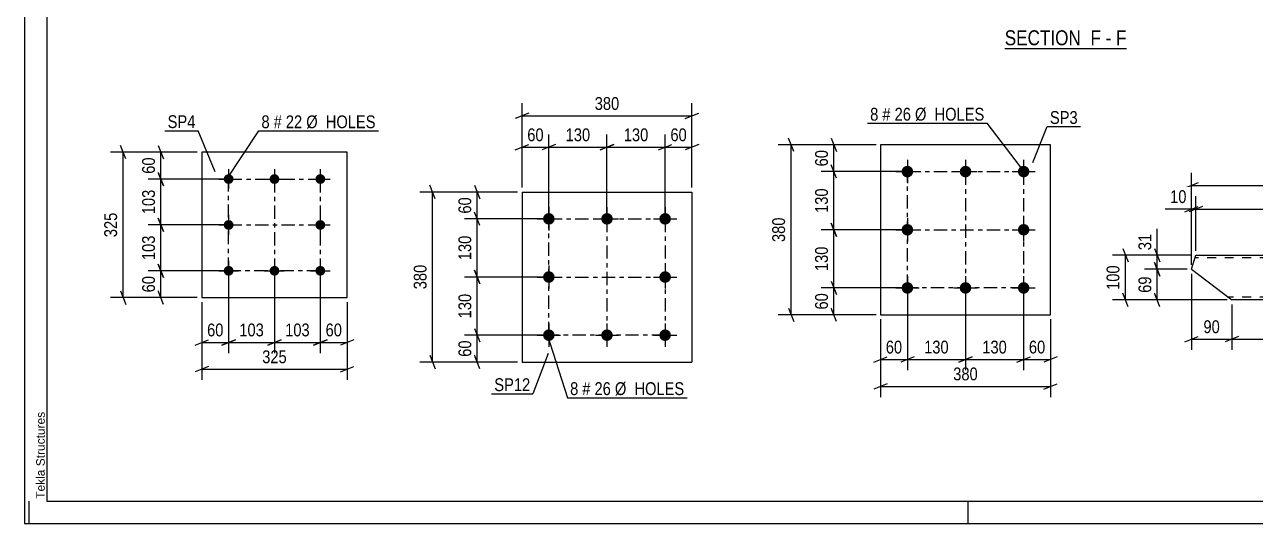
# Model space of a CAD drawing. Header units: millimetres. Extents: x 0 to 841, y 0 to 594.
# Drawn here: x 0 to 275.2, y 0 to 111.5 of the extents above; entities that cross this region are included whole.
import ezdxf

# ---------------------------------------------------------------- set-up
doc = ezdxf.new("R2010")
doc.units = ezdxf.units.MM
doc.linetypes.add('DXK_LINE_DOT2', pattern=[3.9198, 1.9599, -1.9599])
doc.linetypes.add('DXK_LINE_DOT3', pattern=[5.9187, 2.979, -0.9799, 0.9799, -0.9799])
doc.styles.add('Arial', font='arial.ttf', dxfattribs={"height": 0.2})
doc.styles.add('Arial Narrow', font='ARIALN.TTF', dxfattribs={"height": 0.2})

# ---------------------------------------------------------------- blocks, each defined once
blk = doc.blocks.new('Unknown-232924716-1133 - 28920')
at = {"color": 5, "linetype": 'Continuous'}
for p, q in [((0, 594), (0, 0)), ((5, 589), (5, 5)), ((1, 0), (1, 5)), ((5, 5), (836, 5)), ((211, 0), (211, 5)), ((0, 0), (841, 0))]:
    blk.add_line(p, q, dxfattribs=at)
at = {"color": 174, "linetype": 'Continuous', "style": 'Arial'}
blk.add_text('Tekla Structures', height=1.9102, rotation=90, dxfattribs=at).set_placement((4.5, 5.5))
blk = doc.blocks.new('Unknown-232924716-17 - 4046')
at = {"color": 6, "linetype": 'Continuous'}
blk.add_line((219.16, 106.11), (246.37, 106.11), dxfattribs=at)
at = {"color": 0, "linetype": 'Continuous'}
blk.add_wipeout([(237.27, 106.86), (237.27, 110.36), (219.16, 110.36), (219.16, 106.86)], dxfattribs=at)
at = {"color": 7, "linetype": 'Continuous', "style": 'Arial Narrow'}
blk.add_text('SECTION ', height=3.34, dxfattribs=at).set_placement((219.16, 106.86))
at = {"color": 0, "linetype": 'Continuous'}
blk.add_wipeout([(240.66, 106.86), (240.66, 110.36), (238.32, 110.36), (238.32, 106.86)], dxfattribs=at)
blk.add_wipeout([(242.98, 106.86), (242.98, 110.36), (241.71, 110.36), (241.71, 106.86)], dxfattribs=at)
at = {"color": 7, "linetype": 'Continuous', "style": 'Arial Narrow'}
blk.add_text('F', height=3.34, dxfattribs=at).set_placement((238.32, 106.86))
at = {"color": 0, "linetype": 'Continuous'}
blk.add_wipeout([(246.37, 106.86), (246.37, 110.36), (244.03, 110.36), (244.03, 106.86)], dxfattribs=at)
at = {"color": 7, "linetype": 'Continuous', "style": 'Arial Narrow'}
for s, p in [('F', (244.03, 106.86)), ('-', (241.71, 106.86))]:
    blk.add_text(s, height=3.34, dxfattribs=at).set_placement(p)
blk = doc.blocks.new('Bolt-232924716-19066 - 19064')
at = {"linetype": 'Continuous'}
for points in [[(117.22, 69.36, -1), (117.22, 66.76, -1)], [(130.22, 69.36, -1), (130.22, 66.76, -1)], [(143.22, 69.36, -1), (143.22, 66.76, -1)], [(117.22, 56.36, -1), (117.22, 53.76, -1)], [(143.22, 56.36, -1), (143.22, 53.76, -1)], [(117.22, 43.36, -1), (117.22, 40.76, -1)], [(130.22, 43.36, -1), (130.22, 40.76, -1)], [(143.22, 43.36, -1), (143.22, 40.76, -1)]]:
    blk.add_hatch(color=1, dxfattribs=at).paths.add_polyline_path(points)
at = {"color": 1, "linetype": 'Continuous'}
for p, q in [((117.22, 70.66), (117.22, 65.46)), ((130.22, 70.66), (130.22, 65.46)), ((143.22, 70.66), (143.22, 65.46)), ((114.62, 68.06), (119.82, 68.06)), ((127.62, 68.06), (132.82, 68.06)), ((140.62, 68.06), (145.82, 68.06)), ((114.62, 55.06), (119.82, 55.06)), ((117.22, 57.66), (117.22, 52.46)), ((140.62, 55.06), (145.82, 55.06)), ((143.22, 57.66), (143.22, 52.46)), ((117.22, 44.66), (117.22, 39.46)), ((130.22, 44.66), (130.22, 39.46)), ((143.22, 44.66), (143.22, 39.46)), ((114.62, 42.06), (119.82, 42.06)), ((127.62, 42.06), (132.82, 42.06)), ((140.62, 42.06), (145.82, 42.06))]:
    blk.add_line(p, q, dxfattribs=at)
blk = doc.blocks.new('Part-232924716-19065 - 19064')
at = {"color": 2, "linetype": 'Continuous'}
for p, q in [((111.22, 74.06), (111.22, 36.06)), ((111.22, 74.06), (149.22, 74.06)), ((149.22, 74.06), (149.22, 36.06)), ((111.22, 36.06), (149.22, 36.06))]:
    blk.add_line(p, q, dxfattribs=at)
blk = doc.blocks.new('Part-232924716-19953 - 19952')
at = {"color": 2, "linetype": 'Continuous'}
for p, q in [((260.92, 56.78), (261.91, 59.93)), ((261.91, 59.93), (289.92, 59.93)), ((290.02, 59.93), (310.02, 59.93)), ((316.9, 54.69), (310.02, 59.93)), ((260.92, 56.78), (269.92, 49.93)), ((316.9, 54.69), (315.41, 49.93)), ((289.92, 49.93), (269.92, 49.93)), ((315.41, 49.93), (290.02, 49.93))]:
    blk.add_line(p, q, dxfattribs=at)
at = {"color": 7, "linetype": 'DXK_LINE_DOT2'}
for p, q in [((289.92, 59.33), (261.72, 59.33)), ((310.81, 59.33), (290.02, 59.33)), ((289.92, 50.53), (269.13, 50.53)), ((315.6, 50.53), (290.02, 50.53))]:
    blk.add_line(p, q, dxfattribs=at)
blk = doc.blocks.new('Part-232924716-18995 - 18994')
at = {"color": 2, "linetype": 'Continuous'}
for p, q in [((39.62, 82.95), (39.62, 50.45)), ((72.12, 82.95), (39.62, 82.95)), ((72.12, 50.45), (72.12, 82.95)), ((39.62, 50.45), (72.12, 50.45))]:
    blk.add_line(p, q, dxfattribs=at)
blk = doc.blocks.new('Bolt-232924716-18996 - 18994')
at = {"linetype": 'Continuous'}
for points in [[(45.62, 78.05, -1), (45.62, 75.85, -1)], [(55.87, 78.05, -1), (55.87, 75.85, -1)], [(66.12, 78.05, -1), (66.12, 75.85, -1)], [(45.62, 67.8, -1), (45.62, 65.6, -1)], [(66.12, 67.8, -1), (66.12, 65.6, -1)], [(45.62, 57.55, -1), (45.62, 55.35, -1)], [(55.87, 57.55, -1), (55.87, 55.35, -1)], [(66.12, 57.55, -1), (66.12, 55.35, -1)]]:
    blk.add_hatch(color=1, dxfattribs=at).paths.add_polyline_path(points)
at = {"color": 1, "linetype": 'Continuous'}
for p, q in [((45.62, 79.15), (45.62, 74.75)), ((55.87, 79.15), (55.87, 74.75)), ((66.12, 79.15), (66.12, 74.75)), ((43.42, 76.95), (47.82, 76.95)), ((53.67, 76.95), (58.07, 76.95)), ((63.92, 76.95), (68.32, 76.95)), ((45.62, 68.9), (45.62, 64.5)), ((66.12, 68.9), (66.12, 64.5)), ((43.42, 66.7), (47.82, 66.7)), ((63.92, 66.7), (68.32, 66.7)), ((45.62, 58.65), (45.62, 54.25)), ((55.87, 58.65), (55.87, 54.25)), ((66.12, 58.65), (66.12, 54.25)), ((43.42, 56.45), (47.82, 56.45)), ((53.67, 56.45), (58.07, 56.45)), ((63.92, 56.45), (68.32, 56.45))]:
    blk.add_line(p, q, dxfattribs=at)
blk = doc.blocks.new('Part-232924716-19003 - 19002')
at = {"color": 2, "linetype": 'Continuous'}
for p, q in [((191.39, 84.62), (191.39, 46.62)), ((229.39, 84.62), (191.39, 84.62)), ((229.39, 46.62), (229.39, 84.62)), ((191.39, 46.62), (229.39, 46.62))]:
    blk.add_line(p, q, dxfattribs=at)
blk = doc.blocks.new('Bolt-232924716-19004 - 19002')
at = {"linetype": 'Continuous'}
for points in [[(197.39, 79.92, -1), (197.39, 77.32, -1)], [(210.39, 79.92, -1), (210.39, 77.32, -1)], [(223.39, 79.92, -1), (223.39, 77.32, -1)], [(197.39, 66.92, -1), (197.39, 64.32, -1)], [(223.39, 66.92, -1), (223.39, 64.32, -1)], [(197.39, 53.92, -1), (197.39, 51.32, -1)], [(210.39, 53.92, -1), (210.39, 51.32, -1)], [(223.39, 53.92, -1), (223.39, 51.32, -1)]]:
    blk.add_hatch(color=1, dxfattribs=at).paths.add_polyline_path(points)
at = {"color": 1, "linetype": 'Continuous'}
for p, q in [((197.39, 81.22), (197.39, 76.02)), ((210.39, 81.22), (210.39, 76.02)), ((223.39, 81.22), (223.39, 76.02)), ((194.79, 78.62), (199.99, 78.62)), ((207.79, 78.62), (212.99, 78.62)), ((220.79, 78.62), (225.99, 78.62)), ((197.39, 68.22), (197.39, 63.02)), ((223.39, 68.22), (223.39, 63.02)), ((194.79, 65.62), (199.99, 65.62)), ((220.79, 65.62), (225.99, 65.62)), ((197.39, 55.22), (197.39, 50.02)), ((210.39, 55.22), (210.39, 50.02)), ((223.39, 55.22), (223.39, 50.02)), ((194.79, 52.62), (199.99, 52.62)), ((207.79, 52.62), (212.99, 52.62)), ((220.79, 52.62), (225.99, 52.62))]:
    blk.add_line(p, q, dxfattribs=at)
blk = doc.blocks.new('Rectangle-232924716-20319 - 19064')
at = {"color": 1, "linetype": 'DXK_LINE_DOT3'}
blk.add_lwpolyline([(117.22, 68.06), (143.22, 68.06), (143.22, 42.06), (117.22, 42.06), (117.22, 68.06)], close=True, dxfattribs=at)
blk = doc.blocks.new('Rectangle-232924716-20309 - 18994')
at = {"color": 1, "linetype": 'DXK_LINE_DOT3'}
blk.add_lwpolyline([(45.62, 76.95), (66.12, 76.95), (66.12, 56.45), (45.62, 56.45), (45.62, 76.95)], close=True, dxfattribs=at)
blk = doc.blocks.new('Rectangle-232924716-20329 - 19002')
at = {"color": 1, "linetype": 'DXK_LINE_DOT3'}
blk.add_lwpolyline([(197.39, 78.62), (223.39, 78.62), (223.39, 52.62), (197.39, 52.62), (197.39, 78.62)], close=True, dxfattribs=at)
blk = doc.blocks.new('Line-232924716-20353 - 19064')
at = {"color": 1, "linetype": 'DXK_LINE_DOT3'}
blk.add_line((130.22, 68.06), (130.22, 42.06), dxfattribs=at)
blk = doc.blocks.new('Line-232924716-20339 - 18994')
at = {"color": 1, "linetype": 'DXK_LINE_DOT3'}
blk.add_line((55.87, 76.95), (55.87, 56.45), dxfattribs=at)
blk = doc.blocks.new('Line-232924716-20367 - 19002')
at = {"color": 1, "linetype": 'DXK_LINE_DOT3'}
blk.add_line((210.39, 78.62), (210.39, 52.62), dxfattribs=at)
blk = doc.blocks.new('Line-232924716-20360 - 19064')
at = {"color": 1, "linetype": 'DXK_LINE_DOT3'}
blk.add_line((117.22, 55.06), (143.22, 55.06), dxfattribs=at)
blk = doc.blocks.new('Line-232924716-20346 - 18994')
at = {"color": 1, "linetype": 'DXK_LINE_DOT3'}
blk.add_line((45.62, 66.7), (66.12, 66.7), dxfattribs=at)
blk = doc.blocks.new('Line-232924716-20374 - 19002')
at = {"color": 1, "linetype": 'DXK_LINE_DOT3'}
blk.add_line((197.39, 65.62), (223.39, 65.62), dxfattribs=at)
blk = doc.blocks.new('StraightDimension-232924716-19329 - 19064')
at = {"color": 7, "linetype": 'Continuous'}
for p, q in [((111.22, 75.06), (111.22, 86.91)), ((117.22, 69.06), (117.22, 86.91)), ((109.72, 83.46), (112.72, 84.66)), ((111.22, 84.06), (117.22, 84.06)), ((118.72, 84.66), (115.72, 83.46))]:
    blk.add_line(p, q, dxfattribs=at)
at = {"color": 0}
blk.add_wipeout([(116.65, 84.81), (116.65, 89.01), (111.8, 89.01), (111.8, 84.81)], dxfattribs=at)
at = {"color": 3, "style": 'Arial Narrow'}
blk.add_text('60', height=2.863, dxfattribs=at).set_placement((112.4, 85.41))
blk = doc.blocks.new('StraightDimension-232924716-19306 - 19064')
at = {"color": 7, "linetype": 'Continuous'}
for p, q in [((100.61, 75.56), (101.81, 72.56)), ((110.22, 74.06), (98.36, 74.06)), ((101.21, 68.06), (101.21, 74.06)), ((101.81, 66.56), (100.61, 69.56)), ((116.22, 68.06), (98.36, 68.06))]:
    blk.add_line(p, q, dxfattribs=at)
at = {"color": 0}
blk.add_wipeout([(100.46, 73.49), (96.26, 73.49), (96.26, 68.63), (100.46, 68.63)], dxfattribs=at)
at = {"color": 3, "style": 'Arial Narrow'}
blk.add_text('60', height=2.863, rotation=90.0002, dxfattribs=at).set_placement((99.86, 69.23))
blk = doc.blocks.new('StraightDimension-232924716-19309 - 19064')
at = {"color": 7, "linetype": 'Continuous'}
for p, q in [((116.22, 42.06), (98.36, 42.06)), ((100.61, 43.56), (101.81, 40.56)), ((101.21, 36.06), (101.21, 42.06)), ((110.22, 36.06), (98.36, 36.06)), ((101.81, 34.56), (100.61, 37.56))]:
    blk.add_line(p, q, dxfattribs=at)
at = {"color": 0}
blk.add_wipeout([(100.46, 41.49), (96.26, 41.49), (96.26, 36.63), (100.46, 36.63)], dxfattribs=at)
at = {"color": 3, "style": 'Arial Narrow'}
blk.add_text('60', height=2.863, rotation=90.0002, dxfattribs=at).set_placement((99.86, 37.23))
blk = doc.blocks.new('StraightDimension-232924716-19322 - 19064')
at = {"color": 7, "linetype": 'Continuous'}
for p, q in [((91.82, 72.56), (90.62, 75.56)), ((110.22, 74.06), (88.37, 74.06)), ((91.22, 36.06), (91.22, 74.06)), ((110.22, 36.06), (88.37, 36.06)), ((90.62, 37.56), (91.82, 34.56))]:
    blk.add_line(p, q, dxfattribs=at)
at = {"color": 0}
blk.add_wipeout([(90.47, 58.4), (86.27, 58.4), (86.27, 51.72), (90.47, 51.72)], dxfattribs=at)
at = {"color": 3, "style": 'Arial Narrow'}
blk.add_text('380', height=2.863, rotation=90.0002, dxfattribs=at).set_placement((89.87, 52.32))
blk = doc.blocks.new('StraightDimension-232924716-19326 - 19064')
at = {"color": 7, "linetype": 'Continuous'}
for p, q in [((143.22, 69.06), (143.22, 86.91)), ((149.22, 75.06), (149.22, 86.91)), ((141.72, 83.46), (144.72, 84.66)), ((143.22, 84.06), (149.22, 84.06)), ((150.72, 84.66), (147.72, 83.46))]:
    blk.add_line(p, q, dxfattribs=at)
at = {"color": 0}
blk.add_wipeout([(148.65, 84.81), (148.65, 89.01), (143.8, 89.01), (143.8, 84.81)], dxfattribs=at)
at = {"color": 3, "style": 'Arial Narrow'}
blk.add_text('60', height=2.863, dxfattribs=at).set_placement((144.4, 85.41))
blk = doc.blocks.new('StraightDimension-232924716-19342 - 19064')
at = {"color": 7, "linetype": 'Continuous'}
for p, q in [((111.22, 75.06), (111.22, 93.91)), ((149.22, 75.06), (149.22, 93.91)), ((112.72, 91.66), (109.72, 90.46)), ((111.22, 91.06), (149.22, 91.06)), ((147.72, 90.46), (150.72, 91.66))]:
    blk.add_line(p, q, dxfattribs=at)
at = {"color": 0}
blk.add_wipeout([(133.57, 91.81), (133.57, 96.01), (126.88, 96.01), (126.88, 91.81)], dxfattribs=at)
at = {"color": 3, "style": 'Arial Narrow'}
blk.add_text('380', height=2.863, dxfattribs=at).set_placement((127.48, 92.41))
blk = doc.blocks.new('StraightDimension-232924716-22088 - 19064')
at = {"color": 7, "linetype": 'Continuous'}
for p, q in [((116.22, 55.06), (98.36, 55.06)), ((101.81, 53.56), (100.61, 56.56)), ((101.21, 42.06), (101.21, 55.06)), ((116.22, 42.06), (98.36, 42.06)), ((100.61, 43.56), (101.81, 40.56))]:
    blk.add_line(p, q, dxfattribs=at)
at = {"color": 0}
blk.add_wipeout([(100.46, 51.9), (96.26, 51.9), (96.26, 45.22), (100.46, 45.22)], dxfattribs=at)
at = {"color": 3, "style": 'Arial Narrow'}
blk.add_text('130', height=2.863, rotation=90.0002, dxfattribs=at).set_placement((99.86, 45.82))
blk = doc.blocks.new('StraightDimension-232924716-22090 - 19064')
at = {"color": 7, "linetype": 'Continuous'}
for p, q in [((101.81, 66.56), (100.61, 69.56)), ((116.22, 68.06), (98.36, 68.06)), ((101.21, 55.06), (101.21, 68.06)), ((116.22, 55.06), (98.36, 55.06)), ((100.61, 56.56), (101.81, 53.56))]:
    blk.add_line(p, q, dxfattribs=at)
at = {"color": 0}
blk.add_wipeout([(100.46, 64.9), (96.26, 64.9), (96.26, 58.22), (100.46, 58.22)], dxfattribs=at)
at = {"color": 3, "style": 'Arial Narrow'}
blk.add_text('130', height=2.863, rotation=90.0002, dxfattribs=at).set_placement((99.86, 58.82))
blk = doc.blocks.new('StraightDimension-232924716-22110 - 19064')
at = {"color": 7, "linetype": 'Continuous'}
for p, q in [((117.22, 69.06), (117.22, 86.91)), ((130.22, 69.06), (130.22, 86.91)), ((118.72, 84.66), (115.72, 83.46)), ((117.22, 84.06), (130.22, 84.06)), ((128.72, 83.46), (131.72, 84.66))]:
    blk.add_line(p, q, dxfattribs=at)
at = {"color": 0}
blk.add_wipeout([(127.07, 84.81), (127.07, 89.01), (120.38, 89.01), (120.38, 84.81)], dxfattribs=at)
at = {"color": 3, "style": 'Arial Narrow'}
blk.add_text('130', height=2.863, dxfattribs=at).set_placement((120.98, 85.41))
blk = doc.blocks.new('StraightDimension-232924716-22112 - 19064')
at = {"color": 7, "linetype": 'Continuous'}
for p, q in [((130.22, 69.06), (130.22, 86.91)), ((143.22, 69.06), (143.22, 86.91)), ((131.72, 84.66), (128.72, 83.46)), ((130.22, 84.06), (143.22, 84.06)), ((141.72, 83.46), (144.72, 84.66))]:
    blk.add_line(p, q, dxfattribs=at)
at = {"color": 0}
blk.add_wipeout([(140.07, 84.81), (140.07, 89.01), (133.38, 89.01), (133.38, 84.81)], dxfattribs=at)
at = {"color": 3, "style": 'Arial Narrow'}
blk.add_text('130', height=2.863, dxfattribs=at).set_placement((133.98, 85.41))
blk = doc.blocks.new('StraightDimension-232924716-19959 - 19952')
at = {"color": 7, "linetype": 'Continuous'}
for p, q in [((260.92, 57.78), (260.92, 78.36)), ((316.9, 55.69), (316.9, 78.36)), ((262.42, 76.11), (259.42, 74.91)), ((260.92, 75.51), (316.9, 75.51)), ((315.4, 74.91), (318.4, 76.11))]:
    blk.add_line(p, q, dxfattribs=at)
at = {"color": 0}
blk.add_wipeout([(293.17, 76.26), (293.17, 80.46), (284.65, 80.46), (284.65, 76.26)], dxfattribs=at)
at = {"color": 3, "style": 'Arial Narrow'}
blk.add_text('3162', height=2.863, dxfattribs=at).set_placement((285.25, 76.86))
blk = doc.blocks.new('StraightDimension-232924716-19971 - 19952')
at = {"color": 7, "linetype": 'Continuous'}
for p, q in [((261.91, 60.93), (261.91, 73.1)), ((310.02, 60.93), (310.02, 73.1)), ((263.41, 70.85), (260.41, 69.65)), ((261.91, 70.25), (310.02, 70.25)), ((308.52, 69.65), (311.52, 70.85))]:
    blk.add_line(p, q, dxfattribs=at)
at = {"color": 0}
blk.add_wipeout([(290.22, 71), (290.22, 75.2), (281.71, 75.2), (281.71, 71)], dxfattribs=at)
at = {"color": 3, "style": 'Arial Narrow'}
blk.add_text('3083', height=2.863, dxfattribs=at).set_placement((282.31, 71.6))
blk = doc.blocks.new('StraightDimension-232924716-19972 - 19952')
at = {"color": 7, "linetype": 'Continuous'}
for p, q in [((260.92, 57.78), (260.92, 73.1)), ((261.91, 60.93), (261.91, 73.1)), ((259.42, 69.65), (262.42, 70.85)), ((263.41, 70.85), (260.41, 69.65)), ((260.92, 70.25), (261.91, 70.25))]:
    blk.add_line(p, q, dxfattribs=at)
at = {"color": 0}
blk.add_wipeout([(260.4, 71), (260.4, 75.2), (255.54, 75.2), (255.54, 71)], dxfattribs=at)
at = {"color": 7, "linetype": 'Continuous'}
blk.add_line((260.92, 70.25), (255.02, 70.25), dxfattribs=at)
blk.add_line((260.92, 70.25), (255.02, 70.25), dxfattribs=at)
at = {"color": 3, "style": 'Arial Narrow'}
blk.add_text('10', height=2.863, dxfattribs=at).set_placement((256.14, 71.6))
blk = doc.blocks.new('StraightDimension-232924716-20031 - 19952')
at = {"color": 7, "linetype": 'Continuous'}
for p, q in [((269.92, 48.93), (269.92, 38.77)), ((315.41, 48.93), (315.41, 38.77)), ((271.42, 41.77), (268.42, 40.57)), ((313.91, 40.57), (316.91, 41.77)), ((269.92, 41.17), (315.41, 41.17))]:
    blk.add_line(p, q, dxfattribs=at)
at = {"color": 0}
blk.add_wipeout([(296.92, 41.92), (296.92, 46.12), (288.41, 46.12), (288.41, 41.92)], dxfattribs=at)
at = {"color": 3, "style": 'Arial Narrow'}
blk.add_text('3057', height=2.863, dxfattribs=at).set_placement((289.01, 42.52))
blk = doc.blocks.new('StraightDimension-232924716-20032 - 19952')
at = {"color": 7, "linetype": 'Continuous'}
for p, q in [((260.92, 55.78), (260.92, 38.77)), ((269.92, 48.93), (269.92, 38.77)), ((259.42, 40.57), (262.42, 41.77)), ((271.42, 41.77), (268.42, 40.57)), ((260.92, 41.17), (269.92, 41.17))]:
    blk.add_line(p, q, dxfattribs=at)
at = {"color": 0}
blk.add_wipeout([(267.85, 41.92), (267.85, 46.12), (262.99, 46.12), (262.99, 41.92)], dxfattribs=at)
at = {"color": 3, "style": 'Arial Narrow'}
blk.add_text('90', height=2.863, dxfattribs=at).set_placement((263.59, 42.52))
blk = doc.blocks.new('StraightDimension-232924716-20104 - 19952')
at = {"color": 7, "linetype": 'Continuous'}
for p, q in [((252.67, 61.43), (253.87, 58.43)), ((260.91, 59.93), (250.42, 59.93)), ((253.87, 55.28), (252.67, 58.28)), ((253.27, 56.78), (253.27, 59.93)), ((259.92, 56.78), (250.42, 56.78))]:
    blk.add_line(p, q, dxfattribs=at)
at = {"color": 0}
blk.add_wipeout([(252.52, 65.31), (248.32, 65.31), (248.32, 60.45), (252.52, 60.45)], dxfattribs=at)
at = {"color": 7, "linetype": 'Continuous'}
blk.add_line((253.27, 59.93), (253.27, 65.83), dxfattribs=at)
blk.add_line((253.27, 59.93), (253.27, 65.83), dxfattribs=at)
at = {"color": 3, "style": 'Arial Narrow'}
blk.add_text('31', height=2.863, rotation=90.0002, dxfattribs=at).set_placement((251.92, 61.05))
blk = doc.blocks.new('StraightDimension-232924716-20105 - 19952')
at = {"color": 7, "linetype": 'Continuous'}
for p, q in [((252.67, 58.28), (253.87, 55.28)), ((259.92, 56.78), (250.42, 56.78)), ((253.27, 49.93), (253.27, 56.78)), ((268.92, 49.93), (250.42, 49.93)), ((253.87, 48.43), (252.67, 51.43))]:
    blk.add_line(p, q, dxfattribs=at)
at = {"color": 0}
blk.add_wipeout([(252.52, 55.78), (248.32, 55.78), (248.32, 50.93), (252.52, 50.93)], dxfattribs=at)
at = {"color": 3, "style": 'Arial Narrow'}
blk.add_text('69', height=2.863, rotation=90.0002, dxfattribs=at).set_placement((251.92, 51.53))
blk = doc.blocks.new('StraightDimension-232924716-20202 - 19952')
at = {"color": 7, "linetype": 'Continuous'}
for p, q in [((245.54, 61.43), (246.74, 58.43)), ((260.91, 59.93), (243.29, 59.93)), ((246.14, 49.93), (246.14, 59.93)), ((268.92, 49.93), (243.29, 49.93)), ((246.74, 48.43), (245.54, 51.43))]:
    blk.add_line(p, q, dxfattribs=at)
at = {"color": 0}
blk.add_wipeout([(245.39, 58.27), (241.19, 58.27), (241.19, 51.58), (245.39, 51.58)], dxfattribs=at)
at = {"color": 3, "style": 'Arial Narrow'}
blk.add_text('100', height=2.863, rotation=90.0002, dxfattribs=at).set_placement((244.79, 52.18))
blk = doc.blocks.new('StraightDimension-232924716-22009 - 18994')
at = {"color": 7, "linetype": 'Continuous'}
for p, q in [((55.87, 55.45), (55.87, 38.05)), ((66.12, 55.45), (66.12, 38.05)), ((54.37, 39.85), (57.37, 41.05)), ((55.87, 40.45), (66.12, 40.45)), ((67.62, 41.05), (64.62, 39.85))]:
    blk.add_line(p, q, dxfattribs=at)
at = {"color": 0}
blk.add_wipeout([(64.34, 41.2), (64.34, 45.4), (57.66, 45.4), (57.66, 41.2)], dxfattribs=at)
at = {"color": 3, "style": 'Arial Narrow'}
blk.add_text('103', height=2.863, dxfattribs=at).set_placement((58.26, 41.8))
blk = doc.blocks.new('StraightDimension-232924716-19178 - 18994')
at = {"color": 7, "linetype": 'Continuous'}
for p, q in [((38.62, 82.95), (27.64, 82.95)), ((29.89, 84.45), (31.09, 81.45)), ((30.49, 76.95), (30.49, 82.95)), ((31.09, 75.45), (29.89, 78.45)), ((44.62, 76.95), (27.64, 76.95))]:
    blk.add_line(p, q, dxfattribs=at)
at = {"color": 0}
blk.add_wipeout([(29.74, 82.38), (25.54, 82.38), (25.54, 77.53), (29.74, 77.53)], dxfattribs=at)
at = {"color": 3, "style": 'Arial Narrow'}
blk.add_text('60', height=2.863, rotation=90.0002, dxfattribs=at).set_placement((29.14, 78.13))
blk = doc.blocks.new('StraightDimension-232924716-19181 - 18994')
at = {"color": 7, "linetype": 'Continuous'}
for p, q in [((29.89, 57.95), (31.09, 54.95)), ((44.62, 56.45), (27.64, 56.45)), ((30.49, 50.45), (30.49, 56.45)), ((38.62, 50.45), (27.64, 50.45)), ((31.09, 48.95), (29.89, 51.95))]:
    blk.add_line(p, q, dxfattribs=at)
at = {"color": 0}
blk.add_wipeout([(29.74, 55.88), (25.54, 55.88), (25.54, 51.02), (29.74, 51.02)], dxfattribs=at)
at = {"color": 3, "style": 'Arial Narrow'}
blk.add_text('60', height=2.863, rotation=90.0002, dxfattribs=at).set_placement((29.14, 51.63))
blk = doc.blocks.new('StraightDimension-232924716-21987 - 18994')
at = {"color": 7, "linetype": 'Continuous'}
for p, q in [((29.89, 78.45), (31.09, 75.45)), ((44.62, 76.95), (27.64, 76.95)), ((30.49, 66.7), (30.49, 76.95)), ((44.62, 66.7), (27.64, 66.7)), ((31.09, 65.2), (29.89, 68.2))]:
    blk.add_line(p, q, dxfattribs=at)
at = {"color": 0}
blk.add_wipeout([(29.74, 75.17), (25.54, 75.17), (25.54, 68.49), (29.74, 68.49)], dxfattribs=at)
at = {"color": 3, "style": 'Arial Narrow'}
blk.add_text('103', height=2.863, rotation=90.0002, dxfattribs=at).set_placement((29.14, 69.09))
blk = doc.blocks.new('StraightDimension-232924716-19201 - 18994')
at = {"color": 7, "linetype": 'Continuous'}
for p, q in [((45.62, 55.45), (45.62, 38.05)), ((39.62, 49.45), (39.62, 38.05)), ((38.12, 39.85), (41.12, 41.05)), ((39.62, 40.45), (45.62, 40.45)), ((47.12, 41.05), (44.12, 39.85))]:
    blk.add_line(p, q, dxfattribs=at)
at = {"color": 0}
blk.add_wipeout([(45.05, 41.2), (45.05, 45.4), (40.2, 45.4), (40.2, 41.2)], dxfattribs=at)
at = {"color": 3, "style": 'Arial Narrow'}
blk.add_text('60', height=2.863, dxfattribs=at).set_placement((40.8, 41.8))
blk = doc.blocks.new('StraightDimension-232924716-19194 - 18994')
at = {"color": 7, "linetype": 'Continuous'}
for p, q in [((38.62, 82.95), (19.17, 82.95)), ((22.62, 81.45), (21.42, 84.45)), ((22.02, 50.45), (22.02, 82.95)), ((38.62, 50.45), (19.17, 50.45)), ((21.42, 51.95), (22.62, 48.95))]:
    blk.add_line(p, q, dxfattribs=at)
at = {"color": 0}
blk.add_wipeout([(21.27, 70.05), (17.07, 70.05), (17.07, 63.36), (21.27, 63.36)], dxfattribs=at)
at = {"color": 3, "style": 'Arial Narrow'}
blk.add_text('325', height=2.863, rotation=90.0002, dxfattribs=at).set_placement((20.67, 63.96))
blk = doc.blocks.new('StraightDimension-232924716-19198 - 18994')
at = {"color": 7, "linetype": 'Continuous'}
for p, q in [((66.12, 55.45), (66.12, 38.05)), ((72.12, 49.45), (72.12, 38.05)), ((64.62, 39.85), (67.62, 41.05)), ((66.12, 40.45), (72.12, 40.45)), ((73.62, 41.05), (70.62, 39.85))]:
    blk.add_line(p, q, dxfattribs=at)
at = {"color": 0}
blk.add_wipeout([(71.55, 41.2), (71.55, 45.4), (66.7, 45.4), (66.7, 41.2)], dxfattribs=at)
at = {"color": 3, "style": 'Arial Narrow'}
blk.add_text('60', height=2.863, dxfattribs=at).set_placement((67.3, 41.8))
blk = doc.blocks.new('StraightDimension-232924716-19214 - 18994')
at = {"color": 7, "linetype": 'Continuous'}
for p, q in [((39.62, 49.45), (39.62, 32.05)), ((72.12, 49.45), (72.12, 32.05)), ((41.12, 35.05), (38.12, 33.85)), ((39.62, 34.45), (72.12, 34.45)), ((70.62, 33.85), (73.62, 35.05))]:
    blk.add_line(p, q, dxfattribs=at)
at = {"color": 0}
blk.add_wipeout([(59.22, 35.2), (59.22, 39.4), (52.53, 39.4), (52.53, 35.2)], dxfattribs=at)
at = {"color": 3, "style": 'Arial Narrow'}
blk.add_text('325', height=2.863, dxfattribs=at).set_placement((53.13, 35.8))
blk = doc.blocks.new('StraightDimension-232924716-21985 - 18994')
at = {"color": 7, "linetype": 'Continuous'}
for p, q in [((44.62, 66.7), (27.64, 66.7)), ((29.89, 68.2), (31.09, 65.2)), ((30.49, 56.45), (30.49, 66.7)), ((31.09, 54.95), (29.89, 57.95)), ((44.62, 56.45), (27.64, 56.45))]:
    blk.add_line(p, q, dxfattribs=at)
at = {"color": 0}
blk.add_wipeout([(29.74, 64.92), (25.54, 64.92), (25.54, 58.24), (29.74, 58.24)], dxfattribs=at)
at = {"color": 3, "style": 'Arial Narrow'}
blk.add_text('103', height=2.863, rotation=90.0002, dxfattribs=at).set_placement((29.14, 58.84))
blk = doc.blocks.new('StraightDimension-232924716-22007 - 18994')
at = {"color": 7, "linetype": 'Continuous'}
for p, q in [((45.62, 55.45), (45.62, 38.05)), ((55.87, 55.45), (55.87, 38.05)), ((44.12, 39.85), (47.12, 41.05)), ((45.62, 40.45), (55.87, 40.45)), ((57.37, 41.05), (54.37, 39.85))]:
    blk.add_line(p, q, dxfattribs=at)
at = {"color": 0}
blk.add_wipeout([(54.09, 41.2), (54.09, 45.4), (47.41, 45.4), (47.41, 41.2)], dxfattribs=at)
at = {"color": 3, "style": 'Arial Narrow'}
blk.add_text('103', height=2.863, dxfattribs=at).set_placement((48.01, 41.8))
blk = doc.blocks.new('StraightDimension-232924716-22200 - 19002')
at = {"color": 7, "linetype": 'Continuous'}
for p, q in [((210.39, 51.62), (210.39, 34.22)), ((223.39, 51.62), (223.39, 34.22)), ((211.89, 37.22), (208.89, 36.02)), ((210.39, 36.62), (223.39, 36.62)), ((221.89, 36.02), (224.89, 37.22))]:
    blk.add_line(p, q, dxfattribs=at)
at = {"color": 0}
blk.add_wipeout([(220.23, 37.37), (220.23, 41.57), (213.54, 41.57), (213.54, 37.37)], dxfattribs=at)
at = {"color": 3, "style": 'Arial Narrow'}
blk.add_text('130', height=2.863, dxfattribs=at).set_placement((214.14, 37.97))
blk = doc.blocks.new('StraightDimension-232924716-19218 - 19002')
at = {"color": 7, "linetype": 'Continuous'}
for p, q in [((180.37, 86.12), (181.57, 83.12)), ((190.39, 84.62), (178.12, 84.62)), ((180.97, 78.62), (180.97, 84.62)), ((181.57, 77.12), (180.37, 80.12)), ((196.39, 78.62), (178.12, 78.62))]:
    blk.add_line(p, q, dxfattribs=at)
at = {"color": 0}
blk.add_wipeout([(180.22, 84.05), (176.02, 84.05), (176.02, 79.19), (180.22, 79.19)], dxfattribs=at)
at = {"color": 3, "style": 'Arial Narrow'}
blk.add_text('60', height=2.863, rotation=90.0002, dxfattribs=at).set_placement((179.62, 79.79))
blk = doc.blocks.new('StraightDimension-232924716-19221 - 19002')
at = {"color": 7, "linetype": 'Continuous'}
for p, q in [((196.39, 52.62), (178.12, 52.62)), ((180.37, 54.12), (181.57, 51.12)), ((180.97, 46.62), (180.97, 52.62)), ((181.57, 45.12), (180.37, 48.12)), ((190.39, 46.62), (178.12, 46.62))]:
    blk.add_line(p, q, dxfattribs=at)
at = {"color": 0}
blk.add_wipeout([(180.22, 52.05), (176.02, 52.05), (176.02, 47.19), (180.22, 47.19)], dxfattribs=at)
at = {"color": 3, "style": 'Arial Narrow'}
blk.add_text('60', height=2.863, rotation=90.0002, dxfattribs=at).set_placement((179.62, 47.79))
blk = doc.blocks.new('StraightDimension-232924716-19234 - 19002')
at = {"color": 7, "linetype": 'Continuous'}
for p, q in [((171.98, 83.12), (170.78, 86.12)), ((190.39, 84.62), (168.53, 84.62)), ((171.38, 46.62), (171.38, 84.62)), ((170.78, 48.12), (171.98, 45.12)), ((190.39, 46.62), (168.53, 46.62))]:
    blk.add_line(p, q, dxfattribs=at)
at = {"color": 0}
blk.add_wipeout([(170.63, 68.96), (166.43, 68.96), (166.43, 62.28), (170.63, 62.28)], dxfattribs=at)
at = {"color": 3, "style": 'Arial Narrow'}
blk.add_text('380', height=2.863, rotation=90.0002, dxfattribs=at).set_placement((170.03, 62.88))
blk = doc.blocks.new('StraightDimension-232924716-19238 - 19002')
at = {"color": 7, "linetype": 'Continuous'}
for p, q in [((223.39, 51.62), (223.39, 34.22)), ((229.39, 45.62), (229.39, 34.22)), ((221.89, 36.02), (224.89, 37.22)), ((223.39, 36.62), (229.39, 36.62)), ((230.89, 37.22), (227.89, 36.02))]:
    blk.add_line(p, q, dxfattribs=at)
at = {"color": 0}
blk.add_wipeout([(228.81, 37.37), (228.81, 41.57), (223.96, 41.57), (223.96, 37.37)], dxfattribs=at)
at = {"color": 3, "style": 'Arial Narrow'}
blk.add_text('60', height=2.863, dxfattribs=at).set_placement((224.56, 37.97))
blk = doc.blocks.new('StraightDimension-232924716-19241 - 19002')
at = {"color": 7, "linetype": 'Continuous'}
for p, q in [((197.39, 51.62), (197.39, 34.22)), ((191.39, 45.62), (191.39, 34.22)), ((189.89, 36.02), (192.89, 37.22)), ((191.39, 36.62), (197.39, 36.62)), ((198.89, 37.22), (195.89, 36.02))]:
    blk.add_line(p, q, dxfattribs=at)
at = {"color": 0}
blk.add_wipeout([(196.81, 37.37), (196.81, 41.57), (191.96, 41.57), (191.96, 37.37)], dxfattribs=at)
at = {"color": 3, "style": 'Arial Narrow'}
blk.add_text('60', height=2.863, dxfattribs=at).set_placement((192.56, 37.97))
blk = doc.blocks.new('StraightDimension-232924716-19254 - 19002')
at = {"color": 7, "linetype": 'Continuous'}
for p, q in [((191.39, 45.62), (191.39, 28.22)), ((229.39, 45.62), (229.39, 28.22)), ((192.89, 31.22), (189.89, 30.02)), ((191.39, 30.62), (229.39, 30.62)), ((227.89, 30.02), (230.89, 31.22))]:
    blk.add_line(p, q, dxfattribs=at)
at = {"color": 0}
blk.add_wipeout([(213.73, 31.37), (213.73, 35.57), (207.04, 35.57), (207.04, 31.37)], dxfattribs=at)
at = {"color": 3, "style": 'Arial Narrow'}
blk.add_text('380', height=2.863, dxfattribs=at).set_placement((207.64, 31.97))
blk = doc.blocks.new('StraightDimension-232924716-22176 - 19002')
at = {"color": 7, "linetype": 'Continuous'}
for p, q in [((181.57, 64.12), (180.37, 67.12)), ((196.39, 65.62), (178.12, 65.62)), ((180.97, 52.62), (180.97, 65.62)), ((196.39, 52.62), (178.12, 52.62)), ((180.37, 54.12), (181.57, 51.12))]:
    blk.add_line(p, q, dxfattribs=at)
at = {"color": 0}
blk.add_wipeout([(180.22, 62.46), (176.02, 62.46), (176.02, 55.78), (180.22, 55.78)], dxfattribs=at)
at = {"color": 3, "style": 'Arial Narrow'}
blk.add_text('130', height=2.863, rotation=90.0002, dxfattribs=at).set_placement((179.62, 56.38))
blk = doc.blocks.new('StraightDimension-232924716-22178 - 19002')
at = {"color": 7, "linetype": 'Continuous'}
for p, q in [((181.57, 77.12), (180.37, 80.12)), ((196.39, 78.62), (178.12, 78.62)), ((180.97, 65.62), (180.97, 78.62)), ((180.37, 67.12), (181.57, 64.12)), ((196.39, 65.62), (178.12, 65.62))]:
    blk.add_line(p, q, dxfattribs=at)
at = {"color": 0}
blk.add_wipeout([(180.22, 75.46), (176.02, 75.46), (176.02, 68.78), (180.22, 68.78)], dxfattribs=at)
at = {"color": 3, "style": 'Arial Narrow'}
blk.add_text('130', height=2.863, rotation=90.0002, dxfattribs=at).set_placement((179.62, 69.38))
blk = doc.blocks.new('StraightDimension-232924716-22198 - 19002')
at = {"color": 7, "linetype": 'Continuous'}
for p, q in [((197.39, 51.62), (197.39, 34.22)), ((210.39, 51.62), (210.39, 34.22)), ((198.89, 37.22), (195.89, 36.02)), ((197.39, 36.62), (210.39, 36.62)), ((208.89, 36.02), (211.89, 37.22))]:
    blk.add_line(p, q, dxfattribs=at)
at = {"color": 0}
blk.add_wipeout([(207.23, 37.37), (207.23, 41.57), (200.54, 41.57), (200.54, 37.37)], dxfattribs=at)
at = {"color": 3, "style": 'Arial Narrow'}
blk.add_text('130', height=2.863, dxfattribs=at).set_placement((201.14, 37.97))
blk = doc.blocks.new('Mark-232924716-19388 - 19064')
at = {"color": 0}
blk.add_wipeout([(113.06, 29.56), (113.06, 32.56), (105.02, 32.56), (105.02, 29.56)], dxfattribs=at)
blk.add_wipeout([(113.06, 29.56), (113.06, 32.56), (105.02, 32.56), (105.02, 29.56)], dxfattribs=at)
at = {"color": 30, "linetype": 'Continuous'}
for p in [(117.05, 37.98), (104.42, 28.96)]:
    blk.add_line(p, (113.66, 28.96), dxfattribs=at)
at = {"color": 3, "style": 'Arial Narrow'}
blk.add_text('SP12', height=2.863, dxfattribs=at).set_placement((105.02, 29.56))
blk = doc.blocks.new('Mark-232924716-19391 - 19064')
at = {"color": 0}
blk.add_wipeout([(123.81, 28.68), (123.81, 31.68), (121.98, 31.68), (121.98, 28.68)], dxfattribs=at)
blk.add_wipeout([(123.81, 28.68), (123.81, 31.68), (121.98, 31.68), (121.98, 28.68)], dxfattribs=at)
at = {"color": 7, "linetype": 'Continuous'}
blk.add_line((116.86, 42.21), (121.38, 28.08), dxfattribs=at)
at = {"color": 0}
blk.add_wipeout([(126.53, 28.68), (126.53, 31.68), (124.71, 31.68), (124.71, 28.68)], dxfattribs=at)
blk.add_wipeout([(126.53, 28.68), (126.53, 31.68), (124.71, 31.68), (124.71, 28.68)], dxfattribs=at)
at = {"color": 3, "style": 'Arial Narrow'}
blk.add_text('8', height=2.86, dxfattribs=at).set_placement((121.98, 28.68))
at = {"color": 0}
blk.add_wipeout([(131.09, 28.68), (131.09, 31.68), (127.43, 31.68), (127.43, 28.68)], dxfattribs=at)
blk.add_wipeout([(131.09, 28.68), (131.09, 31.68), (127.43, 31.68), (127.43, 28.68)], dxfattribs=at)
at = {"color": 3, "style": 'Arial Narrow'}
blk.add_text('#', height=2.86, dxfattribs=at).set_placement((124.71, 28.68))
at = {"color": 0}
blk.add_wipeout([(147.52, 28.68), (147.52, 31.68), (131.99, 31.68), (131.99, 28.68)], dxfattribs=at)
blk.add_wipeout([(147.52, 28.68), (147.52, 31.68), (131.99, 31.68), (131.99, 28.68)], dxfattribs=at)
at = {"color": 7, "linetype": 'Continuous'}
blk.add_line((121.38, 28.08), (148.12, 28.08), dxfattribs=at)
at = {"color": 3, "style": 'Arial Narrow'}
for s, p in [('26', (127.43, 28.68)), ('Ø  HOLES', (131.99, 28.68))]:
    blk.add_text(s, height=2.863, dxfattribs=at).set_placement(p)
blk = doc.blocks.new('Mark-232924716-19371 - 18994')
at = {"color": 0}
blk.add_wipeout([(38.19, 88.35), (38.19, 91.35), (31.98, 91.35), (31.98, 88.35)], dxfattribs=at)
blk.add_wipeout([(38.19, 88.35), (38.19, 91.35), (31.98, 91.35), (31.98, 88.35)], dxfattribs=at)
at = {"color": 30, "linetype": 'Continuous'}
for p in [(31.38, 87.75), (42.63, 78.58)]:
    blk.add_line(p, (38.79, 87.75), dxfattribs=at)
at = {"color": 3, "style": 'Arial Narrow'}
blk.add_text('SP4', height=2.863, dxfattribs=at).set_placement((31.98, 88.35))
blk = doc.blocks.new('Mark-232924716-19374 - 18994')
at = {"color": 0}
blk.add_wipeout([(54.79, 88.32), (54.79, 91.32), (52.96, 91.32), (52.96, 88.32)], dxfattribs=at)
blk.add_wipeout([(54.79, 88.32), (54.79, 91.32), (52.96, 91.32), (52.96, 88.32)], dxfattribs=at)
at = {"color": 7, "linetype": 'Continuous'}
blk.add_line((45.09, 76.73), (52.36, 87.72), dxfattribs=at)
at = {"color": 0}
blk.add_wipeout([(57.51, 88.32), (57.51, 91.32), (55.69, 91.32), (55.69, 88.32)], dxfattribs=at)
blk.add_wipeout([(57.51, 88.32), (57.51, 91.32), (55.69, 91.32), (55.69, 88.32)], dxfattribs=at)
at = {"color": 3, "style": 'Arial Narrow'}
blk.add_text('8', height=2.86, dxfattribs=at).set_placement((52.96, 88.32))
at = {"color": 0}
blk.add_wipeout([(62.07, 88.32), (62.07, 91.32), (58.41, 91.32), (58.41, 88.32)], dxfattribs=at)
blk.add_wipeout([(62.07, 88.32), (62.07, 91.32), (58.41, 91.32), (58.41, 88.32)], dxfattribs=at)
at = {"color": 3, "style": 'Arial Narrow'}
blk.add_text('#', height=2.86, dxfattribs=at).set_placement((55.69, 88.32))
at = {"color": 0}
blk.add_wipeout([(78.5, 88.32), (78.5, 91.32), (62.97, 91.32), (62.97, 88.32)], dxfattribs=at)
blk.add_wipeout([(78.5, 88.32), (78.5, 91.32), (62.97, 91.32), (62.97, 88.32)], dxfattribs=at)
at = {"color": 7, "linetype": 'Continuous'}
blk.add_line((52.36, 87.72), (79.1, 87.72), dxfattribs=at)
at = {"color": 3, "style": 'Arial Narrow'}
for s, p in [('22', (58.41, 88.32)), ('Ø  HOLES', (62.97, 88.32))]:
    blk.add_text(s, height=2.863, dxfattribs=at).set_placement(p)
blk = doc.blocks.new('Mark-232924716-19375 - 19002')
at = {"color": 0}
blk.add_wipeout([(235.47, 89.28), (235.47, 92.28), (229.26, 92.28), (229.26, 89.28)], dxfattribs=at)
blk.add_wipeout([(235.47, 89.28), (235.47, 92.28), (229.26, 92.28), (229.26, 89.28)], dxfattribs=at)
at = {"color": 30, "linetype": 'Continuous'}
for p, q in [((225.44, 80.69), (228.66, 88.68)), ((228.66, 88.68), (236.07, 88.68))]:
    blk.add_line(p, q, dxfattribs=at)
at = {"color": 3, "style": 'Arial Narrow'}
blk.add_text('SP3', height=2.863, dxfattribs=at).set_placement((229.26, 89.28))
blk = doc.blocks.new('Mark-232924716-19378 - 19002')
at = {"color": 0}
blk.add_wipeout([(190.9, 90.01), (190.9, 93.01), (189.07, 93.01), (189.07, 90.01)], dxfattribs=at)
blk.add_wipeout([(190.9, 90.01), (190.9, 93.01), (189.07, 93.01), (189.07, 90.01)], dxfattribs=at)
blk.add_wipeout([(193.63, 90.01), (193.63, 93.01), (191.8, 93.01), (191.8, 90.01)], dxfattribs=at)
blk.add_wipeout([(193.63, 90.01), (193.63, 93.01), (191.8, 93.01), (191.8, 90.01)], dxfattribs=at)
at = {"color": 3, "style": 'Arial Narrow'}
blk.add_text('8', height=2.86, dxfattribs=at).set_placement((189.07, 90.01))
at = {"color": 0}
blk.add_wipeout([(198.19, 90.01), (198.19, 93.01), (194.53, 93.01), (194.53, 90.01)], dxfattribs=at)
blk.add_wipeout([(198.19, 90.01), (198.19, 93.01), (194.53, 93.01), (194.53, 90.01)], dxfattribs=at)
at = {"color": 3, "style": 'Arial Narrow'}
blk.add_text('#', height=2.86, dxfattribs=at).set_placement((191.8, 90.01))
at = {"color": 0}
blk.add_wipeout([(214.61, 90.01), (214.61, 93.01), (199.09, 93.01), (199.09, 90.01)], dxfattribs=at)
blk.add_wipeout([(214.61, 90.01), (214.61, 93.01), (199.09, 93.01), (199.09, 90.01)], dxfattribs=at)
at = {"color": 7, "linetype": 'Continuous'}
for p in [(188.47, 89.41), (223.66, 78.44)]:
    blk.add_line(p, (215.21, 89.41), dxfattribs=at)
at = {"color": 3, "style": 'Arial Narrow'}
for s, p in [('26', (194.53, 90.01)), ('Ø  HOLES', (199.09, 90.01))]:
    blk.add_text(s, height=2.863, dxfattribs=at).set_placement(p)

msp = doc.modelspace()

# ---------------------------------------------------------------- block references
for name in ['Unknown-232924716-1133 - 28920', 'Part-232924716-18995 - 18994', 'Part-232924716-19003 - 19002', 'Bolt-232924716-19004 - 19002', 'Bolt-232924716-18996 - 18994', 'Rectangle-232924716-20329 - 19002', 'Line-232924716-20367 - 19002', 'Rectangle-232924716-20309 - 18994', 'Line-232924716-20339 - 18994', 'Part-232924716-19065 - 19064', 'Bolt-232924716-19066 - 19064', 'Line-232924716-20346 - 18994', 'Rectangle-232924716-20319 - 19064', 'Line-232924716-20353 - 19064', 'Line-232924716-20374 - 19002', 'Part-232924716-19953 - 19952', 'Line-232924716-20360 - 19064']:
    msp.add_blockref(name, (0, 0))

# ---------------------------------------------------------------- next in the draw order: block references
for name in ['Unknown-232924716-17 - 4046', 'Mark-232924716-19375 - 19002', 'StraightDimension-232924716-19329 - 19064', 'StraightDimension-232924716-19326 - 19064', 'StraightDimension-232924716-19218 - 19002', 'StraightDimension-232924716-19178 - 18994', 'StraightDimension-232924716-19959 - 19952', 'StraightDimension-232924716-19181 - 18994', 'StraightDimension-232924716-22009 - 18994', 'StraightDimension-232924716-19221 - 19002', 'StraightDimension-232924716-22200 - 19002', 'StraightDimension-232924716-20031 - 19952', 'StraightDimension-232924716-19309 - 19064']:
    msp.add_blockref(name, (0, 0))

# ---------------------------------------------------------------- next in the draw order: block references
for name in ['StraightDimension-232924716-19234 - 19002', 'StraightDimension-232924716-21987 - 18994', 'StraightDimension-232924716-19306 - 19064', 'StraightDimension-232924716-19971 - 19952', 'StraightDimension-232924716-19201 - 18994', 'StraightDimension-232924716-19198 - 18994', 'StraightDimension-232924716-20032 - 19952', 'StraightDimension-232924716-19238 - 19002']:
    msp.add_blockref(name, (0, 0))

# ---------------------------------------------------------------- next in the draw order: block references
for name in ['Mark-232924716-19374 - 18994', 'StraightDimension-232924716-19194 - 18994', 'StraightDimension-232924716-19322 - 19064', 'StraightDimension-232924716-19972 - 19952', 'StraightDimension-232924716-19241 - 19002']:
    msp.add_blockref(name, (0, 0))

# ---------------------------------------------------------------- next in the draw order: block references
for name in ['StraightDimension-232924716-19342 - 19064', 'Mark-232924716-19371 - 18994', 'StraightDimension-232924716-21985 - 18994', 'StraightDimension-232924716-22176 - 19002', 'StraightDimension-232924716-20104 - 19952', 'StraightDimension-232924716-22088 - 19064', 'StraightDimension-232924716-19214 - 18994', 'StraightDimension-232924716-19254 - 19002', 'Mark-232924716-19388 - 19064']:
    msp.add_blockref(name, (0, 0))

# ---------------------------------------------------------------- next in the draw order: block references
for name in ['StraightDimension-232924716-22178 - 19002', 'StraightDimension-232924716-22090 - 19064', 'StraightDimension-232924716-20105 - 19952', 'StraightDimension-232924716-22007 - 18994', 'StraightDimension-232924716-22198 - 19002', 'Mark-232924716-19391 - 19064']:
    msp.add_blockref(name, (0, 0))

# ---------------------------------------------------------------- next in the draw order: block references
for name in ['Mark-232924716-19378 - 19002', 'StraightDimension-232924716-22110 - 19064', 'StraightDimension-232924716-20202 - 19952']:
    msp.add_blockref(name, (0, 0))

# ---------------------------------------------------------------- next in the draw order: block references
msp.add_blockref('StraightDimension-232924716-22112 - 19064', (0, 0))

doc.saveas('drawing.dxf')
